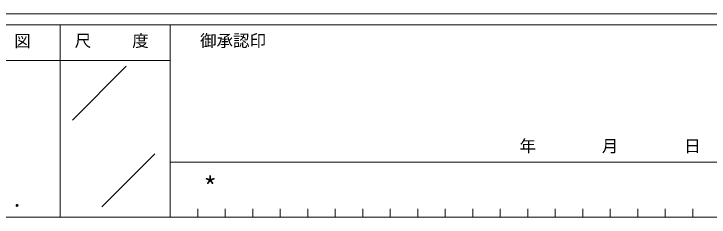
# Model space of a CAD drawing. Units: millimetres, scale not verified. Extents: x -41262 to 41888, y -7064 to 7244.
# Drawn here: x 36452 to 39612, y -7056 to -6131 of the extents above; entities that cross this region are included whole.
import ezdxf
from ezdxf.enums import TextEntityAlignment as Align

# ---------------------------------------------------------------- set-up
doc = ezdxf.new("R2010")
doc.units = ezdxf.units.MM
doc.header["$LTSCALE"] = 29
doc.layers.add('0-2_YKK_ZWAK', color=3, linetype='Continuous', lineweight=18)
doc.layers.add('0-3_YKK_11', color=7, linetype='Continuous', lineweight=9)
doc.styles.add('ＭＳ ゴシック', font='')
doc.styles.get('ＭＳ ゴシック').set_extended_font_data('MS Gothic')

msp = doc.modelspace()

# ---------------------------------------------------------------- linework, layer by layer
at = {"layer": '0-2_YKK_ZWAK'}
for p, q in [((41437.52, -6131.25), (21937.52, -6131.25)), ((36662.52, -6181.25), (36662.52, -7056.25)), ((37162.52, -6181.25), (36662.52, -6181.25)), ((39743.77, -6181.25), (37162.52, -6181.25)), ((37162.52, -6181.25), (37162.52, -7056.25)), ((36662.52, -6343.75), (34937.52, -6343.75)), ((36662.52, -6343.75), (37162.52, -6343.75)), ((36717.74, -6614.48), (36962.57, -6369.65)), ((36851.65, -7008.72), (37092.21, -6768.17)), ((37162.52, -6806.25), (39743.77, -6806.25)), ((37287.52, -7018.75), (37287.52, -7056.25)), ((37412.52, -7018.75), (37412.52, -7056.25)), ((37537.52, -7018.75), (37537.52, -7056.25)), ((37662.52, -7018.75), (37662.52, -7056.25)), ((37787.52, -7018.75), (37787.52, -7056.25)), ((37912.52, -7018.75), (37912.52, -7056.25)), ((38037.52, -7018.75), (38037.52, -7056.25)), ((38162.52, -7018.75), (38162.52, -7056.25)), ((38287.52, -7018.75), (38287.52, -7056.25)), ((38412.52, -7018.75), (38412.52, -7056.25)), ((38537.52, -7018.75), (38537.52, -7056.25)), ((38662.52, -7018.75), (38662.52, -7056.25)), ((38787.52, -7018.75), (38787.52, -7056.25)), ((38912.52, -7018.75), (38912.52, -7056.25)), ((39037.52, -7018.75), (39037.52, -7056.25)), ((39162.52, -7018.75), (39162.52, -7056.25)), ((39287.52, -7018.75), (39287.52, -7056.25)), ((39412.52, -7018.75), (39412.52, -7056.25)), ((39537.52, -7018.75), (39537.52, -7056.25)), ((34937.52, -7056.25), (36662.52, -7056.25)), ((36662.52, -7056.25), (37162.52, -7056.25)), ((37162.52, -7056.25), (39743.77, -7056.25))]:
    msp.add_line(p, q, dxfattribs=at)
msp.add_lwpolyline([(36662.52, -6181.25), (34937.52, -6181.25), (34937.52, -7056.25)], dxfattribs=at)

# ---------------------------------------------------------------- texts
at = {"layer": '0-2_YKK_ZWAK', "style": 'ＭＳ ゴシック'}
for s, height, p in [('作     図', 54.99, (36191.12, -6298.5)), ('尺     度', 54.99, (36727.72, -6297.38)), ('御承認印', 54.99, (37297.92, -6297.38)), ('年        月        日', 54.99, (38749.74, -6776.79)), ('． ．', 64.79, (36312.48, -7029.63))]:
    msp.add_text(s, height=height, dxfattribs=at).set_placement(p, align=Align.BOTTOM_LEFT)
at = {"layer": '0-3_YKK_11', "style": 'ＭＳ ゴシック'}
msp.add_text('*', height=91.64, dxfattribs=at).set_placement((37312.74, -6993.01), align=Align.BOTTOM_LEFT)

doc.saveas('drawing.dxf')
